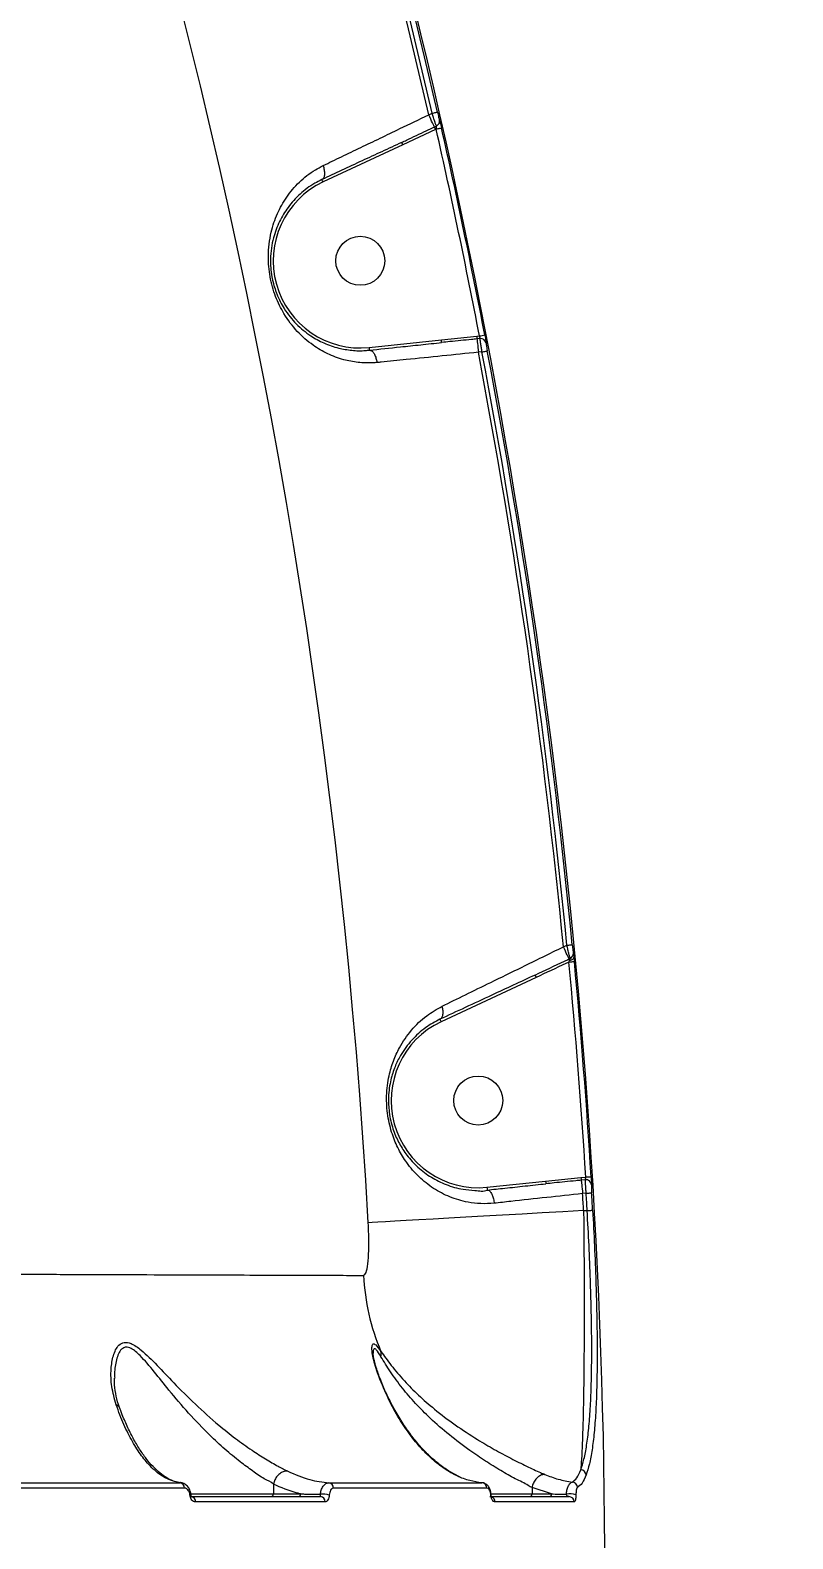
# Model space of a CAD drawing. Header units: millimetres. Extents: x -7245 to 6306, y -6696 to 5973.
# Drawn here: x -1996.7 to -1856.6, y 930.6 to 1207.6 of the extents above; entities that cross this region are included whole.
import ezdxf

# ---------------------------------------------------------------- set-up
doc = ezdxf.new("R2010")
doc.units = ezdxf.units.MM
for name, color, linetype in [('DIKOM_ОБЪЕКТ', 7, 'Continuous'), ('DIKOM_РАЗМЕР_ЗОНА', 7, 'Continuous'), ('DIKOM_РАЗМЕР_ОБЪЕКТА', 7, 'Continuous')]:
    doc.layers.add(name, color=color, linetype=linetype)
doc.styles.add('style1', font='arial.ttf', dxfattribs={"width": 0.8})
doc.dimstyles.new('1-50', dxfattribs={"dimtxt": 300, "dimasz": 200, "dimexe": 100, "dimexo": 0, "dimgap": 100, "dimtad": 1, "dimtxsty": 'style1', "dimcen": 200, "dimclrd": 7, "dimclre": 7, "dimclrt": 7, "dimadec": 1, "dimazin": 2, "dimtfac": 1, "dimtmove": 0, "dimatfit": 2, "dimfxl": 0, "dimlwd": 25, "dimlwe": 18, "dimarcsym": 0})

# ---------------------------------------------------------------- blocks, each defined once
blk = doc.blocks.new('*D10')
at = {"layer": 'Defpoints', "color": 0, "transparency": 16777216}
for p in [(-4365.71, 2792.53), (4306.16, 475.6), (4306.16, -5965.27)]:
    blk.add_point(p, dxfattribs=at)
at = {"layer": 'DIKOM_РАЗМЕР_ОБЪЕКТА', "color": 7, "lineweight": 18, "transparency": 16777216}
for p, q in [((-4365.71, 2792.53), (-4365.71, -6065.27)), ((4306.16, 475.6), (4306.16, -6065.27))]:
    blk.add_line(p, q, dxfattribs=at)
at = {"layer": 'DIKOM_РАЗМЕР_ОБЪЕКТА', "color": 7, "lineweight": 25, "transparency": 16777216}
blk.add_line((-4165.71, -5965.27), (4106.16, -5965.27), dxfattribs=at)
at = {"layer": 'DIKOM_РАЗМЕР_ОБЪЕКТА', "color": 7, "transparency": 16777216}
for points in [[(-4165.71, -5931.93), (-4165.71, -5998.6), (-4365.71, -5965.27)], [(4106.16, -5931.93), (4106.16, -5998.6), (4306.16, -5965.27)]]:
    blk.add_solid(points, dxfattribs=at)
at = {"layer": 'DIKOM_РАЗМЕР_ОБЪЕКТА', "color": 7, "transparency": 16777216, "insert": (-85.78, -5712.1), "char_height": 300, "attachment_point": 5, "style": 'style1'}
blk.add_mtext('8650', dxfattribs=at)
blk = doc.blocks.new('*D11')
at = {"layer": 'Defpoints', "color": 0, "transparency": 16777216}
for p in [(-3472.32, 4472.83), (-6199.73, -2928.86), (1850.21, -2928.86)]:
    blk.add_point(p, dxfattribs=at)
at = {"layer": 'DIKOM_РАЗМЕР_ОБЪЕКТА', "color": 7, "lineweight": 18, "transparency": 16777216}
for p, q in [((-3472.32, 4472.83), (-6299.73, 4472.83)), ((1850.21, -2928.86), (-6299.73, -2928.86))]:
    blk.add_line(p, q, dxfattribs=at)
at = {"layer": 'DIKOM_РАЗМЕР_ОБЪЕКТА', "color": 7, "lineweight": 25, "transparency": 16777216}
blk.add_line((-6199.73, 4272.83), (-6199.73, -2728.86), dxfattribs=at)
at = {"layer": 'DIKOM_РАЗМЕР_ОБЪЕКТА', "color": 7, "transparency": 16777216}
for points in [[(-6233.06, 4272.83), (-6166.39, 4272.83), (-6199.73, 4472.83)], [(-6233.06, -2728.86), (-6166.39, -2728.86), (-6199.73, -2928.86)]]:
    blk.add_solid(points, dxfattribs=at)
at = {"layer": 'DIKOM_РАЗМЕР_ОБЪЕКТА', "color": 7, "transparency": 16777216, "insert": (-6452.9, 984.54), "char_height": 300, "attachment_point": 5, "rotation": 90, "style": 'style1'}
blk.add_mtext('7400', dxfattribs=at)
blk = doc.blocks.new('*D13')
at = {"layer": 'Defpoints', "color": 0, "transparency": 16777216}
for p in [(-4231.86, 5972.83), (-6795, -4928.88), (1792.4, -4928.88)]:
    blk.add_point(p, dxfattribs=at)
at = {"layer": 'DIKOM_РАЗМЕР_ЗОНА', "color": 7, "lineweight": 18, "transparency": 16777216}
for p, q in [((-4231.86, 5972.83), (-6895, 5972.83)), ((1792.4, -4928.88), (-6895, -4928.88))]:
    blk.add_line(p, q, dxfattribs=at)
at = {"layer": 'DIKOM_РАЗМЕР_ЗОНА', "color": 7, "lineweight": 25, "transparency": 16777216}
blk.add_line((-6795, 5772.83), (-6795, -4728.88), dxfattribs=at)
at = {"layer": 'DIKOM_РАЗМЕР_ЗОНА', "color": 7, "transparency": 16777216}
for points in [[(-6828.33, 5772.83), (-6761.67, 5772.83), (-6795, 5972.83)], [(-6828.33, -4728.88), (-6761.67, -4728.88), (-6795, -4928.88)]]:
    blk.add_solid(points, dxfattribs=at)
at = {"layer": 'DIKOM_РАЗМЕР_ЗОНА', "color": 7, "transparency": 16777216, "insert": (-7048.17, 972.94), "char_height": 300, "attachment_point": 5, "rotation": 90, "style": 'style1'}
blk.add_mtext('10900', dxfattribs=at)

msp = doc.modelspace()

# ---------------------------------------------------------------- linework, layer by layer
at = {"layer": 'DIKOM_ОБЪЕКТ', "color": 7, "linetype": 'Continuous', "lineweight": 15}
for p, q in [((-1923.445, 1192.021), (-1922.833, 1192.305)), ((-1922.199, 1189.338), (-1928.21, 1186.499)), ((-1922.406, 1189.785), (-1922.036, 1189.957)), ((-1922.075, 1189.396), (-1922.199, 1189.338)), ((-1928.21, 1186.499), (-1942.847, 1179.698)), ((-1934.419, 1149.31), (-1921.129, 1150.725)), ((-1921.129, 1150.725), (-1914.639, 1151.374)), ((-1914.639, 1151.374), (-1914.131, 1151.428)), ((-1914.001, 1150.946), (-1914.587, 1150.883)), ((-1913.667, 1148.502), (-1914.326, 1148.432)), ((-1898.707, 1039.305), (-1898.072, 1039.6)), ((-1897.668, 1037.069), (-1897.46, 1037.166)), ((-1903.694, 1033.679), (-1921.183, 1025.554)), ((-1901.969, 996.313), (-1895.494, 996.961)), ((-1895.494, 996.961), (-1894.608, 997.055)), ((-1912.756, 995.165), (-1901.969, 996.313)), ((-1894.668, 996.553), (-1895.442, 996.47)), ((-1894.524, 994.089), (-1895.18, 994.019)), ((-1895, 990.896), (-1894.34, 990.896)), ((-1968.969, 940.955), (-1969.079, 940.96)), ((-1967.155, 938.896), (-1951.987, 938.896)), ((-1951.987, 940.678), (-1951.986, 940.683)), ((-1951.987, 940.678), (-1951.987, 938.896)), ((-1951.987, 938.896), (-1946.994, 938.896)), ((-1911.898, 938.896), (-1904.474, 938.896)), ((-1904.474, 940.063), (-1904.473, 940.067)), ((-1904.474, 940.063), (-1904.474, 938.896)), ((-1900.89, 938.896), (-1904.474, 940.063)), ((-1904.474, 938.896), (-1900.89, 938.896))]:
    msp.add_line(p, q, dxfattribs=at)
at = {"layer": 'DIKOM_ОБЪЕКТ', "color": 7, "linetype": 'Continuous', "lineweight": 15, "flags": 128}
for points in [[(-1922.406, 1189.785), (-1922.453, 1189.885), (-1922.53, 1190.051), (-1922.635, 1190.277), (-1922.765, 1190.557), (-1922.916, 1190.882), (-1923.083, 1191.242), (-1923.261, 1191.625), (-1923.445, 1192.021)], [(-1922.833, 1192.305), (-1922.648, 1192.347), (-1922.469, 1192.388), (-1922.304, 1192.426), (-1922.158, 1192.459), (-1922.037, 1192.487), (-1921.944, 1192.509), (-1921.885, 1192.522), (-1921.859, 1192.528)], [(-1922.199, 1189.338), (-1922.236, 1189.417), (-1922.271, 1189.494), (-1922.304, 1189.566), (-1922.335, 1189.631), (-1922.361, 1189.687), (-1922.382, 1189.732), (-1922.397, 1189.765), (-1922.406, 1189.785)], [(-1922.075, 1189.396), (-1921.89, 1189.438), (-1921.71, 1189.478), (-1921.544, 1189.515), (-1921.398, 1189.549), (-1921.276, 1189.576), (-1921.184, 1189.597), (-1921.125, 1189.61), (-1921.101, 1189.616)], [(-1928.21, 1186.499), (-1928.251, 1186.588), (-1928.29, 1186.673), (-1928.326, 1186.751), (-1928.358, 1186.82), (-1928.385, 1186.876), (-1928.404, 1186.918), (-1928.416, 1186.944), (-1928.42, 1186.952)], [(-1914.639, 1151.374), (-1914.63, 1151.287), (-1914.621, 1151.203), (-1914.613, 1151.124), (-1914.605, 1151.053), (-1914.598, 1150.991), (-1914.593, 1150.942), (-1914.589, 1150.905), (-1914.587, 1150.883)], [(-1914.587, 1150.883), (-1914.575, 1150.773), (-1914.556, 1150.592), (-1914.53, 1150.344), (-1914.497, 1150.037), (-1914.459, 1149.681), (-1914.417, 1149.287), (-1914.372, 1148.866), (-1914.326, 1148.432)], [(-1913.667, 1148.502), (-1913.481, 1148.538), (-1913.301, 1148.572), (-1913.134, 1148.604), (-1912.987, 1148.631), (-1912.865, 1148.655), (-1912.772, 1148.672), (-1912.711, 1148.684), (-1912.686, 1148.689)], [(-1897.668, 1037.069), (-1897.715, 1037.17), (-1897.792, 1037.335), (-1897.897, 1037.562), (-1898.027, 1037.841), (-1898.178, 1038.166), (-1898.345, 1038.525), (-1898.523, 1038.909), (-1898.707, 1039.305)], [(-1898.072, 1039.6), (-1897.884, 1039.618), (-1897.701, 1039.636), (-1897.532, 1039.652), (-1897.383, 1039.667), (-1897.259, 1039.678), (-1897.165, 1039.687), (-1897.104, 1039.694), (-1897.078, 1039.696)], [(-1897.683, 1036.518), (-1897.493, 1036.537), (-1897.31, 1036.554), (-1897.141, 1036.57), (-1896.991, 1036.584), (-1896.867, 1036.596), (-1896.774, 1036.605), (-1896.713, 1036.61), (-1896.688, 1036.612)], [(-1897.56, 1036.837), (-1897.396, 1036.875), (-1897.243, 1036.924), (-1897.104, 1036.983), (-1896.986, 1037.05), (-1896.89, 1037.124), (-1896.82, 1037.203), (-1896.778, 1037.283), (-1896.765, 1037.362)], [(-1903.694, 1033.679), (-1903.735, 1033.768), (-1903.775, 1033.853), (-1903.811, 1033.932), (-1903.843, 1034), (-1903.869, 1034.057), (-1903.889, 1034.098), (-1903.901, 1034.124), (-1903.905, 1034.133)], [(-1894.608, 997.055), (-1894.417, 997.067), (-1894.234, 997.078), (-1894.065, 997.088), (-1893.915, 997.098), (-1893.79, 997.105), (-1893.696, 997.111), (-1893.635, 997.115), (-1893.611, 997.116)], [(-1895.442, 996.47), (-1895.43, 996.361), (-1895.41, 996.179), (-1895.384, 995.931), (-1895.352, 995.624), (-1895.313, 995.268), (-1895.272, 994.874), (-1895.227, 994.453), (-1895.18, 994.019)], [(-1894.524, 994.089), (-1894.334, 994.1), (-1894.151, 994.111), (-1893.982, 994.121), (-1893.832, 994.13), (-1893.708, 994.138), (-1893.614, 994.143), (-1893.552, 994.147), (-1893.526, 994.148)], [(-1895, 990.896), (-1898.81, 990.681), (-1902.584, 990.468), (-1906.289, 990.26), (-1909.892, 990.056), (-1913.358, 989.861), (-1916.658, 989.675), (-1919.759, 989.5), (-1922.636, 989.338), (-1925.259, 989.19), (-1927.608, 989.057), (-1929.658, 988.942), (-1931.393, 988.844), (-1932.796, 988.765), (-1933.854, 988.705), (-1934.558, 988.665)], [(-1894.34, 990.896), (-1894.15, 990.907), (-1893.967, 990.917), (-1893.798, 990.926), (-1893.648, 990.935), (-1893.524, 990.942), (-1893.429, 990.947), (-1893.368, 990.95), (-1893.342, 990.952)], [(-1967.147, 938.791), (-1967.147, 938.789), (-1967.154, 938.773), (-1967.176, 938.757), (-1967.211, 938.739), (-1967.261, 938.72), (-1967.323, 938.701)]]:
    msp.add_lwpolyline(points, dxfattribs=at)
at = {"layer": 'DIKOM_ОБЪЕКТ', "color": 7, "linetype": 'Continuous', "lineweight": 15}
for centre in [(-1936.016, 1165.229), (-1914.352, 1011.085)]:
    msp.add_circle(centre, 4.5, dxfattribs=at)
for centre, radius, start, end in [((-3101.08, 922.896), 1209.999, 0.047391, 30.952609), ((-3101.08, 922.896), 1168.375, 3.226978, 27.773022), ((-3101.08, 922.896), 1207.995, 12.872753, 18.127247), ((-3101.08, 922.896), 1208.655, 12.879429, 18.120571), ((-3101.08, 922.896), 1209.654, 12.879429, 18.120571), ((-1922.452, 1190.864), 0.997, 294.65549, 12.13608), ((-3101.08, 922.896), 1208.749, 10.898209, 12.736974), ((-3101.08, 922.896), 1209.748, 10.898209, 12.736974), ((-1936.016, 1165.229), 16, 115.27345, 275.72655), ((-1983.306, 1161.169), 44.5, 24.60585, 25.2497), ((-1846.001, 1158.468), 88.892, 185.91358, 186.23596), ((-1970.196, 1145.204), 49.377, 5.83887, 6.41929), ((-1958.308, 1383.658), 236.395, 280.77062, 281.01283), ((-1913.894, 1149.952), 1, 11.62123, 96.15074), ((-3101.08, 922.896), 1207.995, 5.52992, 10.760438), ((-3101.08, 922.896), 1208.655, 5.540928, 10.757877), ((-3101.08, 922.896), 1209.654, 5.540928, 10.757877), ((-3101.08, 922.896), 1208.749, 3.517426, 5.393788), ((-1874.921, 1047.506), 25.027, 204.64685, 205.23195), ((-1897.872, 1038.072), 0.995, 294.46315, 4.83531), ((-3101.08, 922.896), 1209.748, 3.517426, 5.393788), ((-1914.352, 1011.085), 16, 115.27345, 275.72655), ((-1909.129, 1031.432), 13.411, 203.8595, 205.99605), ((-1543.859, 1033.961), 353.576, 186.00671, 186.08666), ((-1813.652, 1005.46), 99.637, 185.93096, 186.21857), ((-1802.865, 1006.609), 99.637, 185.93096, 186.21857), ((-1894.563, 995.558), 1, 4.26543, 96.0016), ((-3101.08, 922.896), 1209.654, 3.225214, 3.376854), ((-3101.08, 922.896), 1207.995, 3.226978, 3.375378), ((-3101.08, 922.896), 1208.655, 3.225214, 3.376854), ((-1895.04, 980.882), 40.425, 182.67085, 203.05298), ((-1934.032, 964.526), 1.871, 345.61296, 16.31786), ((-1895.546, 942.281), 1.018, 4.62397, 88.72041), ((-1969.267, 940.021), 0.93, 355.74511, 80.82084), ((-1952.438, 938.845), 0.454, 278.26895, 6.33012), ((-1947.445, 938.845), 0.454, 278.26895, 6.33012), ((-1942.945, 934.266), 4.568, 74.45241, 95.20982), ((-1941.908, 939.991), 0.951, 357.49893, 83.49341), ((-1913.744, 939.959), 0.977, 359.36, 85.93656), ((-1912.067, 938.779), 0.0754, 292.0408, 354.35949), ((-1904.925, 938.845), 0.454, 278.26895, 6.33012), ((-1901.341, 938.845), 0.454, 278.20095, 6.39813), ((-1897.497, 935.805), 3.095, 69.49238, 102.39635), ((-1897.135, 940.064), 1.007, 1.36026, 87.20355), ((-1967.196, 937.479), 0.922, 355.47281, 83.90436), ((-1943.416, 937.454), 0.944, 357.12948, 86.05868), ((-1912.287, 937.407), 1.001, 0.00537, 66.65857), ((-1897.709, 937.402), 0.994, 0.32929, 89.61537)]:
    msp.add_arc(centre, radius, start, end, dxfattribs=at)
for points, knots in [([(-1942.839, 1182.702), (-1941.729, 1183.236), (-1939.499, 1184.308), (-1935.981, 1185.999), (-1932.387, 1187.726), (-1928.225, 1189.725), (-1925.216, 1191.17), (-1923.445, 1192.021)], [0, 0, 0, 0, 0.1872943, 0.3765446, 0.556995, 0.7391911, 1, 1, 1, 1]), ([(-1922.036, 1189.957), (-1922.039, 1189.963), (-1922.062, 1190.013), (-1922.144, 1190.225), (-1922.33, 1190.761), (-1922.57, 1191.485), (-1922.746, 1192.032), (-1922.833, 1192.305)], [0, 0, 0, 0, 0.0285832, 0.2671086, 0.5101569, 0.7557276, 1, 1, 1, 1]), ([(-1921.859, 1192.528), (-1921.82, 1192.358), (-1921.741, 1192.018), (-1921.627, 1191.569), (-1921.537, 1191.237), (-1921.492, 1191.106), (-1921.479, 1191.076), (-1921.478, 1191.073)], [0, 0, 0, 0, 0.2457283, 0.4917548, 0.7341692, 0.9715183, 1, 1, 1, 1]), ([(-1921.478, 1191.073), (-1921.476, 1191.07), (-1921.461, 1191.04), (-1921.419, 1190.91), (-1921.33, 1190.577), (-1921.218, 1190.127), (-1921.14, 1189.786), (-1921.101, 1189.616)], [0, 0, 0, 0, 0.0278268, 0.2650514, 0.507815, 0.7540664, 1, 1, 1, 1]), ([(-1928.42, 1186.952), (-1928.118, 1187.094), (-1926.608, 1187.799), (-1924.61, 1188.757), (-1922.904, 1189.553), (-1922.406, 1189.785)], [0, 0, 0, 0, 0.150436, 0.7521486, 1, 1, 1, 1]), ([(-1922.075, 1189.396), (-1922.067, 1189.462), (-1922.05, 1189.592), (-1922.033, 1189.767), (-1922.027, 1189.891), (-1922.031, 1189.94), (-1922.035, 1189.954), (-1922.036, 1189.956), (-1922.036, 1189.957)], [0, 0, 0, 0, 0.2631804, 0.5155377, 0.751979, 0.9409497, 0.9741602, 1, 1, 1, 1]), ([(-1928.42, 1186.952), (-1929.643, 1186.384), (-1932.101, 1185.242), (-1935.788, 1183.529), (-1939.488, 1181.81), (-1941.864, 1180.706), (-1943.058, 1180.151)], [0, 0, 0, 0, 0.2380424, 0.4781763, 0.7377112, 1, 1, 1, 1]), ([(-1932.964, 1146.545), (-1933.203, 1146.525), (-1934.383, 1146.429), (-1936.463, 1146.507), (-1939.276, 1147.047), (-1942.054, 1148.09), (-1944.939, 1149.789), (-1947.662, 1152.155), (-1949.955, 1155.167), (-1951.399, 1158.074), (-1952.181, 1160.436), (-1952.613, 1162.289), (-1952.861, 1164.159), (-1952.947, 1166.192), (-1952.811, 1168.326), (-1952.328, 1171.011), (-1951.334, 1173.94), (-1949.614, 1177.001), (-1947.302, 1179.722), (-1944.944, 1181.595), (-1943.326, 1182.446), (-1942.839, 1182.702)], [0, 0, 0, 0, 0.0134539, 0.0663251, 0.1192283, 0.1832735, 0.2473527, 0.3264768, 0.4053661, 0.4678623, 0.4990998, 0.5303041, 0.5614449, 0.5926217, 0.6345184, 0.6764887, 0.7480897, 0.8197604, 0.8939618, 0.9680672, 1, 1, 1, 1]), ([(-1943.056, 1180.152), (-1942.937, 1180.239), (-1942.698, 1180.413), (-1942.533, 1180.967), (-1942.537, 1181.666), (-1942.669, 1182.234), (-1942.79, 1182.576), (-1942.822, 1182.659), (-1942.839, 1182.702)], [0, 0, 0, 0, 0.2316247, 0.4632468, 0.6948722, 0.9264608, 0.9609796, 1, 1, 1, 1]), ([(-1943.056, 1180.152), (-1943.056, 1180.152), (-1943.539, 1179.91), (-1944.957, 1179.184), (-1947.196, 1177.512), (-1949.323, 1175.152), (-1950.953, 1172.464), (-1951.904, 1169.934), (-1952.389, 1167.571), (-1952.543, 1165.73), (-1952.492, 1163.94), (-1952.243, 1161.98), (-1951.806, 1160.344), (-1951.058, 1158.342), (-1949.884, 1156.084), (-1947.815, 1153.527), (-1945.352, 1151.508), (-1942.718, 1150.067), (-1940.184, 1149.186), (-1937.595, 1148.759), (-1935.692, 1148.66), (-1934.58, 1148.812), (-1934.365, 1148.812), (-1934.365, 1148.812)], [0, 0, 0, 0, 0.0000429, 0.0326052, 0.1077237, 0.1849016, 0.256666, 0.329984, 0.3703949, 0.4116958, 0.440282, 0.4699615, 0.5164141, 0.5278391, 0.5878067, 0.6656768, 0.7465793, 0.8117586, 0.878062, 0.9317505, 0.9864091, 0.9999698, 1, 1, 1, 1]), ([(-1934.366, 1148.812), (-1932.489, 1149.012), (-1929.435, 1149.338), (-1924.933, 1149.816), (-1922.365, 1150.09), (-1921.076, 1150.227)], [0, 0, 0, 0, 0.4426927, 0.7201616, 1, 1, 1, 1]), ([(-1914.587, 1150.883), (-1914.918, 1150.848), (-1916.576, 1150.674), (-1918.74, 1150.469), (-1920.571, 1150.28), (-1921.076, 1150.227)], [0, 0, 0, 0, 0.1533306, 0.7666085, 1, 1, 1, 1]), ([(-1914.001, 1150.946), (-1914, 1150.961), (-1913.999, 1150.991), (-1914.024, 1151.098), (-1914.064, 1151.238), (-1914.105, 1151.355), (-1914.128, 1151.418), (-1914.131, 1151.428)], [0, 0, 0, 0, 0.2368905, 0.4741823, 0.7138191, 0.956819, 1, 1, 1, 1]), ([(-1913.667, 1148.502), (-1913.675, 1148.551), (-1913.726, 1148.875), (-1913.816, 1149.474), (-1913.916, 1150.183), (-1913.985, 1150.725), (-1913.996, 1150.872), (-1914.001, 1150.946)], [0, 0, 0, 0, 0.0422916, 0.2819814, 0.5212489, 0.7606463, 1, 1, 1, 1]), ([(-1913.15, 1151.616), (-1913.144, 1151.587), (-1913.107, 1151.393), (-1913.041, 1151.035), (-1912.97, 1150.61), (-1912.922, 1150.285), (-1912.917, 1150.197), (-1912.915, 1150.153)], [0, 0, 0, 0, 0.0425266, 0.2824995, 0.5215232, 0.760794, 1, 1, 1, 1]), ([(-1912.915, 1150.153), (-1912.913, 1150.109), (-1912.909, 1150.02), (-1912.863, 1149.695), (-1912.793, 1149.27), (-1912.728, 1148.912), (-1912.691, 1148.718), (-1912.686, 1148.689)], [0, 0, 0, 0, 0.2394703, 0.478669, 0.7179644, 0.9577405, 1, 1, 1, 1]), ([(-1934.365, 1148.812), (-1934.232, 1148.798), (-1933.966, 1148.769), (-1933.576, 1148.375), (-1933.247, 1147.771), (-1933.065, 1147.158), (-1932.989, 1146.739), (-1932.97, 1146.591), (-1932.964, 1146.545)], [0, 0, 0, 0, 0.2204738, 0.4409555, 0.6615176, 0.8819365, 0.9635329, 1, 1, 1, 1]), ([(-1914.326, 1148.432), (-1916.546, 1148.207), (-1921.05, 1147.75), (-1927.046, 1147.144), (-1930.965, 1146.747), (-1932.703, 1146.571), (-1932.964, 1146.545)], [0, 0, 0, 0, 0.3435005, 0.6969391, 0.9545343, 1, 1, 1, 1]), ([(-1921.009, 1028.4), (-1919.594, 1029.092), (-1916.742, 1030.488), (-1911.802, 1032.905), (-1907.023, 1035.241), (-1902.535, 1037.434), (-1899.987, 1038.68), (-1898.707, 1039.305)], [0, 0, 0, 0, 0.2106538, 0.4247476, 0.6762064, 0.8373924, 1, 1, 1, 1]), ([(-1897.46, 1037.166), (-1897.483, 1037.239), (-1897.531, 1037.387), (-1897.68, 1037.961), (-1897.868, 1038.723), (-1898.004, 1039.309), (-1898.072, 1039.6)], [0, 0, 0, 0, 0.2424808, 0.4916978, 0.7472924, 1, 1, 1, 1]), ([(-1897.078, 1039.696), (-1897.06, 1039.511), (-1897.022, 1039.141), (-1896.965, 1038.659), (-1896.913, 1038.294), (-1896.891, 1038.201), (-1896.88, 1038.156)], [0, 0, 0, 0, 0.2566846, 0.5136911, 0.7612597, 1, 1, 1, 1]), ([(-1903.905, 1034.133), (-1902.098, 1034.989), (-1900.022, 1035.973), (-1897.938, 1036.943), (-1897.668, 1037.069)], [0, 0, 0, 0, 0.870186, 1, 1, 1, 1]), ([(-1897.683, 1036.518), (-1897.879, 1036.427), (-1899.887, 1035.491), (-1901.888, 1034.539), (-1903.694, 1033.679)], [0, 0, 0, 0, 0.0973607, 1, 1, 1, 1]), ([(-1897.683, 1036.518), (-1897.652, 1036.597), (-1897.609, 1036.705), (-1897.571, 1036.809), (-1897.56, 1036.837)], [0, 0, 0, 0, 0.7210291, 1, 1, 1, 1]), ([(-1897.56, 1036.837), (-1897.543, 1036.886), (-1897.507, 1036.987), (-1897.472, 1037.099), (-1897.459, 1037.152), (-1897.46, 1037.164), (-1897.46, 1037.166)], [0, 0, 0, 0, 0.3281698, 0.6786882, 0.9203472, 1, 1, 1, 1]), ([(-1896.88, 1038.156), (-1896.871, 1038.114), (-1896.851, 1038.029), (-1896.809, 1037.733), (-1896.779, 1037.479), (-1896.765, 1037.362)], [0, 0, 0, 0, 0.350801, 0.7013073, 1, 1, 1, 1]), ([(-1896.765, 1037.362), (-1896.758, 1037.295), (-1896.732, 1037.06), (-1896.706, 1036.798), (-1896.688, 1036.612)], [0, 0, 0, 0, 0.2876856, 1, 1, 1, 1]), ([(-1903.905, 1034.133), (-1905.245, 1033.51), (-1907.939, 1032.259), (-1912.249, 1030.255), (-1916.831, 1028.127), (-1919.865, 1026.718), (-1921.394, 1026.007)], [0, 0, 0, 0, 0.2160667, 0.4341109, 0.714761, 1, 1, 1, 1]), ([(-1911.427, 992.24), (-1912.249, 992.191), (-1913.893, 992.094), (-1916.667, 992.437), (-1919.635, 993.316), (-1922.65, 994.91), (-1925.293, 997.016), (-1927.395, 999.443), (-1929.01, 1002.062), (-1930.225, 1004.895), (-1930.919, 1007.686), (-1931.176, 1010.125), (-1931.205, 1012.013), (-1931.054, 1013.877), (-1930.677, 1016.049), (-1929.976, 1018.393), (-1928.683, 1021.219), (-1926.726, 1024.064), (-1924.104, 1026.632), (-1921.977, 1027.847), (-1921.009, 1028.4)], [0, 0, 0, 0, 0.0450809, 0.0901867, 0.1588868, 0.2276819, 0.2984062, 0.3691134, 0.4250512, 0.4808204, 0.5408179, 0.5713857, 0.601957, 0.6344665, 0.6670333, 0.7198449, 0.7727716, 0.8528848, 0.9329861, 1, 1, 1, 1]), ([(-1921.392, 1026.008), (-1921.262, 1026.1), (-1921.003, 1026.283), (-1920.809, 1026.851), (-1920.794, 1027.534), (-1920.903, 1028.078), (-1920.994, 1028.356), (-1921.009, 1028.4)], [0, 0, 0, 0, 0.2462022, 0.4924723, 0.7387645, 0.9579806, 1, 1, 1, 1]), ([(-1921.392, 1026.008), (-1921.393, 1026.008), (-1922.26, 1025.574), (-1924.248, 1024.442), (-1926.654, 1022.248), (-1928.472, 1019.792), (-1929.689, 1017.322), (-1930.35, 1015.304), (-1930.717, 1013.394), (-1930.893, 1011.493), (-1930.831, 1009.8), (-1930.545, 1007.696), (-1929.975, 1005.533), (-1928.868, 1003.107), (-1927.394, 1000.85), (-1925.466, 998.765), (-1923.05, 996.951), (-1920.29, 995.598), (-1917.536, 994.774), (-1915.046, 994.657), (-1913.351, 994.343), (-1912.702, 994.668), (-1912.702, 994.668)], [0, 0, 0, 0, 0.0000504, 0.068792, 0.1496455, 0.2325826, 0.2845356, 0.3375325, 0.3680239, 0.3993674, 0.4434807, 0.4558789, 0.5124426, 0.566692, 0.6227741, 0.6942066, 0.7670854, 0.8368637, 0.9083341, 0.9537604, 0.9999774, 1, 1, 1, 1]), ([(-1894.668, 996.553), (-1894.661, 996.569), (-1894.648, 996.6), (-1894.631, 996.713), (-1894.616, 996.859), (-1894.611, 996.981), (-1894.609, 997.046), (-1894.608, 997.055)], [0, 0, 0, 0, 0.2406733, 0.4814334, 0.7222624, 0.9628839, 1, 1, 1, 1]), ([(-1893.611, 997.116), (-1893.609, 997.09), (-1893.597, 996.896), (-1893.578, 996.534), (-1893.561, 996.1), (-1893.556, 995.768), (-1893.562, 995.678), (-1893.566, 995.633)], [0, 0, 0, 0, 0.0372954, 0.277875, 0.5186323, 0.7592391, 1, 1, 1, 1]), ([(-1912.703, 994.667), (-1911.629, 994.782), (-1909.362, 995.023), (-1905.753, 995.407), (-1903.199, 995.679), (-1901.916, 995.816)], [0, 0, 0, 0, 0.3093523, 0.6531804, 1, 1, 1, 1]), ([(-1912.702, 994.668), (-1912.585, 994.652), (-1912.352, 994.619), (-1912.003, 994.221), (-1911.708, 993.613), (-1911.526, 992.955), (-1911.452, 992.483), (-1911.432, 992.285), (-1911.427, 992.24)], [0, 0, 0, 0, 0.2123657, 0.4247526, 0.6370291, 0.8493641, 0.9655385, 1, 1, 1, 1]), ([(-1895.442, 996.47), (-1895.773, 996.435), (-1897.431, 996.261), (-1899.59, 996.057), (-1901.416, 995.868), (-1901.916, 995.816)], [0, 0, 0, 0, 0.1536076, 0.7682854, 1, 1, 1, 1]), ([(-1894.524, 994.089), (-1894.527, 994.133), (-1894.552, 994.455), (-1894.596, 995.057), (-1894.641, 995.778), (-1894.669, 996.329), (-1894.668, 996.478), (-1894.668, 996.553)], [0, 0, 0, 0, 0.0372435, 0.2780518, 0.5188069, 0.7593902, 1, 1, 1, 1]), ([(-1893.566, 995.633), (-1893.569, 995.587), (-1893.577, 995.497), (-1893.572, 995.165), (-1893.557, 994.731), (-1893.54, 994.369), (-1893.528, 994.174), (-1893.526, 994.148)], [0, 0, 0, 0, 0.2408102, 0.481352, 0.72202, 0.9627141, 1, 1, 1, 1]), ([(-1895.18, 994.019), (-1897.388, 993.778), (-1901.866, 993.288), (-1907.306, 992.692), (-1910.414, 992.351), (-1911.427, 992.24)], [0, 0, 0, 0, 0.3958893, 0.8032275, 1, 1, 1, 1]), ([(-1935.421, 978.998), (-1935.262, 979.106), (-1934.941, 979.322), (-1934.613, 981.018), (-1934.446, 983.487), (-1934.441, 986.184), (-1934.525, 987.957), (-1934.558, 988.665)], [0, 0, 0, 0, 0.2099128, 0.4229106, 0.638269, 0.855342, 1, 1, 1, 1]), ([(-1895, 990.896), (-1894.981, 989.06), (-1894.943, 985.389), (-1894.91, 979.928), (-1894.894, 974.577), (-1894.899, 969.408), (-1894.923, 964.486), (-1894.968, 959.886), (-1895.033, 955.661), (-1895.118, 951.868), (-1895.223, 948.575), (-1895.346, 945.817), (-1895.45, 944.173), (-1895.512, 943.439), (-1895.524, 943.299)], [0, 0, 0, 0, 0.0874427, 0.1748852, 0.2633115, 0.3520132, 0.4404411, 0.5297474, 0.6193382, 0.7086372, 0.7985489, 0.8887472, 0.978658, 1, 1, 1, 1]), ([(-1895.524, 943.299), (-1895.318, 943.922), (-1894.906, 945.171), (-1894.422, 947.763), (-1894.037, 950.845), (-1893.762, 954.45), (-1893.584, 958.502), (-1893.5, 962.951), (-1893.504, 967.752), (-1893.586, 972.829), (-1893.747, 978.409), (-1893.99, 984.457), (-1894.223, 988.749), (-1894.34, 990.896)], [0, 0, 0, 0, 0.0883749, 0.1770249, 0.265392, 0.3537663, 0.4424283, 0.5308031, 0.6189489, 0.7073702, 0.7955236, 0.8977619, 1, 1, 1, 1]), ([(-1893.342, 990.952), (-1893.225, 988.761), (-1892.992, 984.379), (-1892.749, 978.205), (-1892.588, 972.508), (-1892.506, 967.324), (-1892.503, 962.424), (-1892.587, 957.882), (-1892.765, 953.746), (-1893.042, 950.066), (-1893.427, 946.92), (-1893.912, 944.273), (-1894.325, 942.999), (-1894.532, 942.363)], [0, 0, 0, 0, 0.1021799, 0.204363, 0.2924902, 0.3808936, 0.4690124, 0.5574065, 0.6460764, 0.7344696, 0.8228835, 0.9115815, 1, 1, 1, 1]), ([(-2410.152, 981.755), (-2405.292, 981.706), (-2394.347, 981.595), (-2376.818, 981.428), (-2357.651, 981.257), (-2338.098, 981.092), (-2318.483, 980.935), (-2298.204, 980.782), (-2277.296, 980.632), (-2255.814, 980.487), (-2234.48, 980.351), (-2213.393, 980.223), (-2192.653, 980.104), (-2172.351, 979.992), (-2152.529, 979.889), (-2133.208, 979.792), (-2114.423, 979.702), (-2096.261, 979.618), (-2078.809, 979.541), (-2062.141, 979.469), (-2046.299, 979.404), (-2031.292, 979.343), (-2017.147, 979.289), (-2003.926, 979.238), (-1991.695, 979.194), (-1980.296, 979.152), (-1969.831, 979.115), (-1960.38, 979.082), (-1952.149, 979.054), (-1945.217, 979.03), (-1939.48, 979.012), (-1936.774, 979.003), (-1935.421, 978.998)], [0, 0, 0, 0, 0.023625, 0.0532017, 0.0839902, 0.1148189, 0.1456481, 0.1764368, 0.2103199, 0.2443101, 0.2783554, 0.3124002, 0.3463904, 0.3802724, 0.4140427, 0.4479202, 0.4818519, 0.5157837, 0.5496608, 0.5834306, 0.6171205, 0.6509171, 0.6847672, 0.7186178, 0.7524136, 0.7861032, 0.8216835, 0.8572951, 0.8928747, 0.9285726, 0.9643025, 1, 1, 1, 1]), ([(-1980.868, 955.266), (-1981.178, 956.372), (-1981.797, 958.584), (-1981.881, 961.66), (-1981.534, 963.928), (-1980.989, 965.357), (-1980.361, 966.283), (-1979.426, 966.824), (-1978, 966.574), (-1975.961, 965.108), (-1973.37, 962.538), (-1970.12, 959.063), (-1966.351, 955.32), (-1962.507, 951.859), (-1958.972, 949.055), (-1956.068, 946.977), (-1953.416, 945.285), (-1951.169, 943.985), (-1949.922, 943.344), (-1949.342, 943.046)], [0, 0, 0, 0, 0.0760751, 0.1521332, 0.2132037, 0.2445036, 0.2757124, 0.3130141, 0.3506315, 0.4012578, 0.4758029, 0.5507644, 0.6417668, 0.732638, 0.7938319, 0.8549348, 0.9055396, 0.9561037, 1, 1, 1, 1]), ([(-1932.852, 961.084), (-1933.199, 962.171), (-1933.674, 963.663), (-1933.882, 965.198), (-1933.897, 966.045), (-1933.704, 966.533), (-1933.176, 966.325), (-1932.581, 965.518), (-1932.237, 965.052)], [0, 0, 0, 0, 0.3030779, 0.4164289, 0.5295199, 0.6687554, 0.8085358, 1, 1, 1, 1]), ([(-1951.986, 940.683), (-1951.986, 940.683), (-1952.407, 941.103), (-1953.782, 941.633), (-1955.779, 943.087), (-1958.255, 944.868), (-1960.905, 947.078), (-1964.131, 950.052), (-1967.606, 953.713), (-1970.985, 957.663), (-1973.869, 961.335), (-1975.89, 963.734), (-1977.3, 965.065), (-1978.178, 965.68), (-1978.816, 965.856), (-1979.483, 965.771), (-1980.055, 965.352), (-1980.574, 964.369), (-1980.993, 962.837), (-1981.222, 961.392), (-1981.145, 960.313), (-1981.133, 960.147)], [0, 0, 0, 0, 0.000019, 0.050309, 0.1095472, 0.1688381, 0.2418524, 0.3149627, 0.4241654, 0.5334976, 0.6214204, 0.7087806, 0.7368756, 0.7648574, 0.7984419, 0.8049905, 0.8451023, 0.8802619, 0.9155549, 0.9869836, 1, 1, 1, 1]), ([(-1932.629, 960.747), (-1932.761, 961.098), (-1933.067, 961.907), (-1933.375, 962.999), (-1933.58, 963.931), (-1933.661, 964.475), (-1933.666, 964.747), (-1933.666, 964.739), (-1933.666, 964.739)], [0, 0, 0, 0, 0.1991679, 0.4595846, 0.6744263, 0.8499304, 0.9915193, 1, 1, 1, 1]), ([(-1932.22, 964.062), (-1932.527, 964.558), (-1933.052, 965.405), (-1933.518, 965.624), (-1933.666, 965.25), (-1933.647, 964.827), (-1933.643, 964.739)], [0, 0, 0, 0, 0.3843234, 0.6554461, 0.9282142, 1, 1, 1, 1]), ([(-1932.237, 965.052), (-1931.641, 964.219), (-1930.448, 962.55), (-1928.074, 959.719), (-1925.388, 957.026), (-1922.274, 954.298), (-1918.622, 951.544), (-1914.863, 949.069), (-1911.398, 947.035), (-1908.334, 945.384), (-1905.437, 943.954), (-1903.4, 943.02), (-1902.392, 942.584), (-1902.144, 942.477)], [0, 0, 0, 0, 0.1071438, 0.2145772, 0.3113406, 0.4080891, 0.5217498, 0.6352947, 0.7192535, 0.8031708, 0.8878162, 0.9724036, 1, 1, 1, 1]), ([(-1904.473, 940.067), (-1904.473, 940.067), (-1904.732, 940.067), (-1905.594, 940.813), (-1907.546, 941.57), (-1910.203, 943.169), (-1913.033, 944.895), (-1916.237, 947.063), (-1919.701, 949.689), (-1923.062, 952.614), (-1925.924, 955.51), (-1928.386, 958.366), (-1930.56, 961.365), (-1931.667, 963.164), (-1932.22, 964.062)], [0, 0, 0, 0, 0.0000163, 0.026506, 0.1091024, 0.1917809, 0.2751743, 0.3586366, 0.4732197, 0.5879392, 0.6862712, 0.7846319, 0.8924935, 1, 1, 1, 1]), ([(-1913.675, 940.933), (-1914.417, 941.035), (-1915.936, 941.244), (-1918.221, 942.118), (-1920.532, 943.428), (-1922.825, 945.208), (-1925.032, 947.416), (-1927.136, 950.02), (-1929.137, 953.074), (-1931.084, 956.634), (-1932.263, 959.601), (-1932.852, 961.084)], [0, 0, 0, 0, 0.107955, 0.2212639, 0.3345725, 0.4497833, 0.564985, 0.6720729, 0.7791274, 0.8896217, 1, 1, 1, 1]), ([(-1932.852, 961.084), (-1932.833, 961.061), (-1932.741, 960.95), (-1932.699, 960.814), (-1932.666, 960.708)], [0, 0, 0, 0, 0.2098388, 1, 1, 1, 1]), ([(-1980.17, 954.573), (-1980.267, 954.812), (-1980.64, 955.734), (-1980.979, 957.366), (-1981.196, 958.995), (-1981.165, 959.9), (-1981.157, 960.142)], [0, 0, 0, 0, 0.1272668, 0.4908429, 0.8639097, 1, 1, 1, 1]), ([(-1917.658, 941.98), (-1918.194, 942.236), (-1919.345, 942.785), (-1921.155, 944.007), (-1923.008, 945.537), (-1924.808, 947.355), (-1926.512, 949.401), (-1928.116, 951.67), (-1929.558, 954.028), (-1930.807, 956.392), (-1931.816, 958.555), (-1932.395, 960.061), (-1932.646, 960.715)], [0, 0, 0, 0, 0.1049064, 0.2248916, 0.3456937, 0.4610846, 0.5716212, 0.6774135, 0.7793316, 0.8635785, 0.9407808, 1, 1, 1, 1]), ([(-1969.119, 940.938), (-1969.816, 941.085), (-1971.211, 941.379), (-1973.298, 942.695), (-1975.257, 944.589), (-1977.068, 947.046), (-1978.691, 949.91), (-1979.952, 952.718), (-1980.641, 954.634), (-1980.868, 955.266)], [0, 0, 0, 0, 0.1619229, 0.3238396, 0.4936313, 0.6385923, 0.7839131, 0.928738, 1, 1, 1, 1]), ([(-1980.868, 955.266), (-1980.834, 955.249), (-1980.597, 955.13), (-1980.301, 954.902), (-1980.214, 954.619), (-1980.185, 954.524)], [0, 0, 0, 0, 0.1012986, 0.7010003, 1, 1, 1, 1]), ([(-1969.296, 940.972), (-1969.674, 941.06), (-1970.407, 941.23), (-1971.594, 941.82), (-1972.821, 942.679), (-1974.087, 943.86), (-1975.336, 945.319), (-1976.559, 947.051), (-1977.736, 949.036), (-1978.84, 951.276), (-1979.644, 953.111), (-1980.052, 954.276), (-1980.145, 954.54)], [0, 0, 0, 0, 0.1152331, 0.2232961, 0.3379247, 0.4479697, 0.5558013, 0.6626044, 0.7680862, 0.8708394, 0.9708135, 1, 1, 1, 1]), ([(-1949.342, 943.046), (-1949.376, 943.051), (-1949.591, 943.08), (-1950.043, 943.039), (-1950.686, 942.743), (-1951.284, 942.2), (-1951.76, 941.487), (-1951.911, 940.951), (-1951.986, 940.683)], [0, 0, 0, 0, 0.031982, 0.2048109, 0.4035979, 0.6024393, 0.8012239, 1, 1, 1, 1]), ([(-1949.342, 943.046), (-1948, 942.455), (-1945.528, 941.364), (-1942.97, 941.07), (-1941.8, 940.936)], [0, 0, 0, 0, 0.5425667, 1, 1, 1, 1]), ([(-1902.144, 942.477), (-1902.178, 942.476), (-1902.316, 942.472), (-1902.676, 942.408), (-1903.225, 942.151), (-1903.81, 941.602), (-1904.268, 940.881), (-1904.405, 940.338), (-1904.473, 940.067)], [0, 0, 0, 0, 0.0343761, 0.1365203, 0.3524372, 0.5682902, 0.7841612, 1, 1, 1, 1]), ([(-1902.144, 942.477), (-1901.315, 942.151), (-1899.65, 941.496), (-1897.943, 941.213), (-1897.086, 941.07)], [0, 0, 0, 0, 0.4978701, 1, 1, 1, 1]), ([(-1897.086, 941.07), (-1896.801, 941.271), (-1896.225, 941.676), (-1895.759, 942.755), (-1895.524, 943.299)], [0, 0, 0, 0, 0.4965035, 1, 1, 1, 1]), ([(-1894.532, 942.363), (-1894.769, 941.815), (-1895.245, 940.711), (-1895.833, 940.296), (-1896.128, 940.088)], [0, 0, 0, 0, 0.4964852, 1, 1, 1, 1]), ([(-2027.634, 940.945), (-2022.295, 940.944), (-2011.616, 940.943), (-1996.598, 940.941), (-1982.283, 940.94), (-1973.507, 940.939), (-1969.119, 940.938)], [0, 0, 0, 0, 0.2485974, 0.4971918, 0.7485954, 1, 1, 1, 1]), ([(-1968.34, 939.952), (-1972.688, 939.952), (-1981.384, 939.953), (-1995.663, 939.954), (-2010.757, 939.956), (-2021.579, 939.957), (-2026.991, 939.957)], [0, 0, 0, 0, 0.2485955, 0.4971909, 0.7485966, 1, 1, 1, 1]), ([(-1967.149, 938.79), (-1967.149, 938.796), (-1967.156, 939.086), (-1967.33, 939.645), (-1967.752, 940.35), (-1968.374, 940.798), (-1968.933, 940.983), (-1969.214, 940.922), (-1969.266, 940.91)], [0, 0, 0, 0, 0.0050719, 0.2374298, 0.4746311, 0.7261539, 0.9496187, 1, 1, 1, 1]), ([(-1967.323, 938.701), (-1967.347, 938.846), (-1967.395, 939.136), (-1967.573, 939.495), (-1967.814, 939.776), (-1968.082, 939.929), (-1968.266, 939.945), (-1968.34, 939.952)], [0, 0, 0, 0, 0.1920753, 0.3835825, 0.5901882, 0.8340965, 1, 1, 1, 1]), ([(-1966.995, 938.377), (-1966.997, 938.377), (-1967.001, 938.378), (-1967.068, 938.477), (-1967.119, 938.617), (-1967.148, 938.769), (-1967.155, 938.887), (-1967.152, 938.948), (-1967.151, 938.96)], [0, 0, 0, 0, 0.2868258, 0.5252624, 0.6957447, 0.8388937, 0.9663122, 1, 1, 1, 1]), ([(-1946.994, 938.896), (-1947.199, 938.943), (-1948.888, 939.338), (-1950.537, 940.051), (-1951.987, 940.678)], [0, 0, 0, 0, 0.1214096, 1, 1, 1, 1]), ([(-1946.994, 938.896), (-1946.759, 938.887), (-1945.553, 938.845), (-1944.338, 938.828), (-1943.36, 938.815)], [0, 0, 0, 0, 0.194126, 1, 1, 1, 1]), ([(-1943.36, 938.815), (-1943.317, 939.079), (-1943.224, 939.644), (-1942.865, 940.346), (-1942.368, 940.845), (-1941.989, 940.906), (-1941.8, 940.936)], [0, 0, 0, 0, 0.2241195, 0.4808178, 0.7415473, 1, 1, 1, 1]), ([(-1943.351, 938.396), (-1943.351, 938.402), (-1943.351, 938.413), (-1943.352, 938.506), (-1943.356, 938.633), (-1943.358, 938.748), (-1943.359, 938.804), (-1943.36, 938.815)], [0, 0, 0, 0, 0.2944815, 0.5740131, 0.8144287, 0.9604086, 1, 1, 1, 1]), ([(-1941.8, 940.936), (-1939.073, 940.936), (-1933.619, 940.935), (-1926.285, 940.935), (-1919.531, 940.933), (-1915.627, 940.933), (-1913.675, 940.933)], [0, 0, 0, 0, 0.2490989, 0.4981949, 0.7490977, 1, 1, 1, 1]), ([(-1940.958, 939.95), (-1941.052, 939.931), (-1941.238, 939.892), (-1941.481, 939.592), (-1941.657, 939.17), (-1941.7, 938.826), (-1941.72, 938.667)], [0, 0, 0, 0, 0.2632291, 0.5266216, 0.7813394, 1, 1, 1, 1]), ([(-1912.768, 939.948), (-1914.709, 939.948), (-1918.593, 939.949), (-1925.339, 939.948), (-1932.7, 939.95), (-1938.206, 939.95), (-1940.958, 939.95)], [0, 0, 0, 0, 0.2490951, 0.498194, 0.749097, 1, 1, 1, 1]), ([(-1912.015, 938.898), (-1912.027, 939.018), (-1912.06, 939.351), (-1912.231, 939.856), (-1912.531, 940.387), (-1913.011, 940.78), (-1913.469, 940.974), (-1913.689, 940.927), (-1913.704, 940.924)], [0, 0, 0, 0, 0.1009567, 0.2817235, 0.5114261, 0.7536041, 0.9827512, 1, 1, 1, 1]), ([(-1912.039, 938.709), (-1912.054, 938.838), (-1912.084, 939.094), (-1912.198, 939.454), (-1912.396, 939.803), (-1912.604, 939.937), (-1912.741, 939.946), (-1912.768, 939.948)], [0, 0, 0, 0, 0.1456156, 0.2899306, 0.5320605, 0.9097902, 1, 1, 1, 1]), ([(-1911.868, 938.261), (-1911.864, 938.258), (-1911.841, 938.237), (-1911.896, 938.307), (-1911.945, 938.466), (-1911.979, 938.627), (-1911.987, 938.734), (-1911.99, 938.772)], [0, 0, 0, 0, 0.0839388, 0.4740414, 0.7265476, 0.9035326, 1, 1, 1, 1]), ([(-1900.89, 938.896), (-1900.677, 938.888), (-1899.772, 938.856), (-1898.86, 938.84), (-1898.162, 938.827)], [0, 0, 0, 0, 0.234365, 1, 1, 1, 1]), ([(-1898.162, 938.827), (-1898.133, 939.092), (-1898.074, 939.627), (-1897.839, 940.343), (-1897.502, 940.903), (-1897.225, 941.015), (-1897.086, 941.07)], [0, 0, 0, 0, 0.214733, 0.4348097, 0.7188241, 1, 1, 1, 1]), ([(-1897.702, 938.396), (-1897.759, 938.402), (-1897.864, 938.415), (-1898.001, 938.507), (-1898.092, 938.623), (-1898.136, 938.723), (-1898.153, 938.784), (-1898.159, 938.814), (-1898.162, 938.827)], [0, 0, 0, 0, 0.3482793, 0.6491596, 0.8444538, 0.9341061, 0.9695105, 1, 1, 1, 1]), ([(-1896.128, 940.088), (-1896.167, 940.049), (-1896.242, 939.974), (-1896.331, 939.635), (-1896.394, 939.2), (-1896.407, 938.864), (-1896.413, 938.703)], [0, 0, 0, 0, 0.2974731, 0.5890051, 0.8028632, 1, 1, 1, 1]), ([(-1966.277, 937.406), (-1966.353, 937.413), (-1966.542, 937.431), (-1966.819, 937.592), (-1967.067, 937.885), (-1967.249, 938.256), (-1967.298, 938.552), (-1967.323, 938.701)], [0, 0, 0, 0, 0.1654634, 0.4120376, 0.620049, 0.8096217, 1, 1, 1, 1]), ([(-1967.098, 938.396), (-1962.887, 938.396), (-1954.453, 938.396), (-1947.055, 938.396), (-1943.351, 938.396)], [0, 0, 0, 0, 0.4992745, 1, 1, 1, 1]), ([(-1942.474, 937.407), (-1942.794, 937.407), (-1944.395, 937.407), (-1948.93, 937.407), (-1956.373, 937.406), (-1962.974, 937.406), (-1966.277, 937.406)], [0, 0, 0, 0, 0.0441431, 0.220723, 0.6100176, 1, 1, 1, 1]), ([(-1941.72, 938.667), (-1941.74, 938.509), (-1941.784, 938.171), (-1941.956, 937.756), (-1942.196, 937.463), (-1942.381, 937.425), (-1942.474, 937.407)], [0, 0, 0, 0, 0.2213474, 0.474483, 0.7373531, 1, 1, 1, 1]), ([(-1912.238, 938.396), (-1910.714, 938.396), (-1907.664, 938.396), (-1903.788, 938.396), (-1900.384, 938.396), (-1898.596, 938.396), (-1897.702, 938.396)], [0, 0, 0, 0, 0.2493134, 0.4986295, 0.7493182, 1, 1, 1, 1]), ([(-1911.286, 937.407), (-1911.314, 937.409), (-1911.455, 937.419), (-1911.669, 937.567), (-1911.875, 937.936), (-1911.992, 938.312), (-1912.023, 938.576), (-1912.039, 938.709)], [0, 0, 0, 0, 0.0951426, 0.4720232, 0.7158143, 0.8572507, 1, 1, 1, 1]), ([(-1896.715, 937.408), (-1896.824, 937.408), (-1897.37, 937.408), (-1898.898, 937.408), (-1901.631, 937.407), (-1905.789, 937.407), (-1909.319, 937.407), (-1911.286, 937.407)], [0, 0, 0, 0, 0.0321685, 0.160835, 0.4183963, 0.6759591, 1, 1, 1, 1]), ([(-1896.413, 938.703), (-1896.414, 938.663), (-1896.418, 938.482), (-1896.441, 938.153), (-1896.502, 937.767), (-1896.596, 937.468), (-1896.674, 937.428), (-1896.715, 937.408)], [0, 0, 0, 0, 0.0489415, 0.2179247, 0.4266561, 0.7022444, 1, 1, 1, 1])]:
    msp.add_open_spline(points, degree=3, knots=knots, dxfattribs=at)

# ---------------------------------------------------------------- dimensions: what is measured, and where the dimension line sits
at = {"layer": 'DIKOM_РАЗМЕР_ЗОНА'}
dim = msp.add_linear_dim(base=(-6795.001, -4928.879), p1=(-4231.865, 5972.834), p2=(1792.398, -4928.879), angle=90, text='10900', dimstyle='1-50', dxfattribs=at)
dim.commit()
dim.dimension.update_dxf_attribs({"geometry": '*D13', "text_midpoint": (-6795.001, 972.936), "dimtype": 160})
at = {"layer": 'DIKOM_РАЗМЕР_ОБЪЕКТА'}
dim = msp.add_linear_dim(base=(-6199.728, -2928.864), p1=(-3472.315, 4472.834), p2=(1850.213, -2928.864), angle=90, text='7400', dimstyle='1-50', dxfattribs=at)
dim.commit()
dim.dimension.update_dxf_attribs({"geometry": '*D11', "text_midpoint": (-6199.728, 984.539), "dimtype": 160})
dim = msp.add_linear_dim(base=(4306.158, -5965.268), p1=(-4365.714, 2792.532), p2=(4306.158, 475.605), text='8650', dimstyle='1-50', dxfattribs=at)
dim.commit()
dim.dimension.update_dxf_attribs({"geometry": '*D10', "text_midpoint": (-85.784, -5965.268), "dimtype": 160})

doc.saveas('drawing.dxf')
